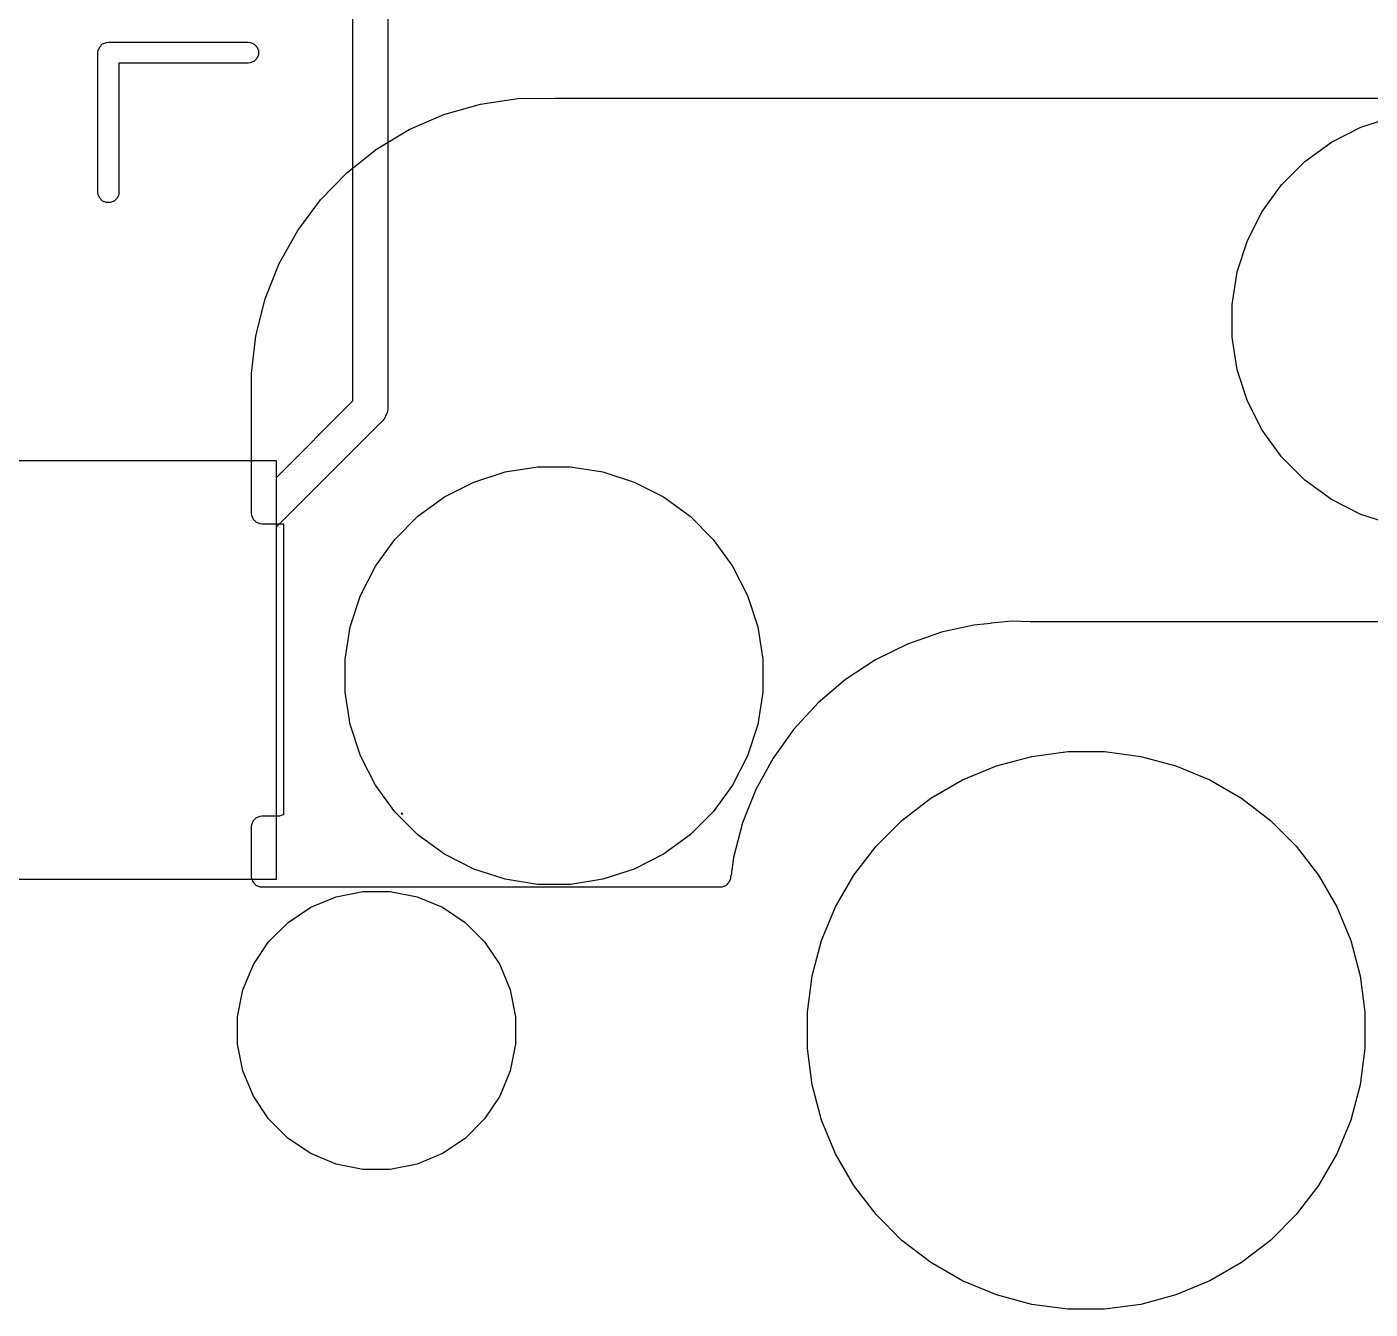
# Model space of a CAD drawing. Header units: millimetres. Extents: x 14 to 286, y -133 to -45.
# Drawn here: x 238.61 to 248.22, y -97.14 to -87.96 of the extents above; entities that cross this region are included whole.
import ezdxf

# ---------------------------------------------------------------- set-up
doc = ezdxf.new("R2010")
doc.units = ezdxf.units.MM
for name, color, linetype, true_color in [('B.Cu', 153, 'CONTINUOUS', 0x4d7fc4), ('B.Mask', 4, 'CONTINUOUS', 0x02ffee), ('B.Paste', 132, 'CONTINUOUS', 0x00c2c2), ('B.Silkscreen', 31, 'CONTINUOUS', 0xe8b2a7), ('F.Mask', 201, 'CONTINUOUS', 0xd864ff), ('F.Silkscreen', 41, 'CONTINUOUS', 0xf2eda1), ('User.Drawings', 9, 'CONTINUOUS', 0xc2c2c2)]:
    doc.layers.add(name, color=color, linetype=linetype, true_color=true_color)

msp = doc.modelspace()

# ---------------------------------------------------------------- linework, layer by layer
at = {"layer": 'B.Cu', "linetype": 'CONTINUOUS'}
for p, q in [((240.94, -90.633223), (240.94, -75.06)), ((241.19, -75.06), (241.19, -90.685)), ((240.39, -91.183223), (240.94, -90.633223)), ((241.19, -90.685), (241.187598, -90.709386)), ((241.153388, -90.773389), (240.39, -91.536776)), ((241.168933, -90.754447), (241.153388, -90.773389)), ((241.168934, -90.754446), (241.168933, -90.754447)), ((241.184344, -90.717242), (241.168934, -90.754446)), ((241.187598, -90.709387), (241.184344, -90.717242)), ((241.187598, -90.709386), (241.187598, -90.709387)), ((237.09, -91.06), (240.39, -91.06)), ((240.39, -91.06), (240.39, -91.183223)), ((240.39, -91.536776), (240.39, -94.06)), ((240.39, -94.06), (237.09, -94.06))]:
    msp.add_line(p, q, dxfattribs=at)
at = {"layer": 'B.Mask', "linetype": 'CONTINUOUS'}
for p, q in [((248.155975, -88.674181), (248.379832, -88.601445)), ((247.946252, -88.78104), (248.155975, -88.674181)), ((247.755828, -88.919391), (247.946252, -88.78104)), ((247.589391, -89.085828), (247.755828, -88.919391)), ((247.45104, -89.276252), (247.589391, -89.085828)), ((247.344181, -89.485975), (247.45104, -89.276252)), ((247.271445, -89.709832), (247.344181, -89.485975)), ((247.234624, -89.942311), (247.271445, -89.709832)), ((247.234624, -90.177689), (247.234624, -89.942311)), ((247.271445, -90.410168), (247.234624, -90.177689)), ((247.344181, -90.634025), (247.271445, -90.410168)), ((247.45104, -90.843748), (247.344181, -90.634025)), ((247.589391, -91.034172), (247.45104, -90.843748)), ((237.09, -91.06), (240.39, -91.06)), ((240.39, -91.06), (240.39, -94.06)), ((247.755828, -91.200609), (247.589391, -91.034172)), ((241.805975, -91.214181), (242.029832, -91.141445)), ((242.029832, -91.141445), (242.262311, -91.104624)), ((242.262311, -91.104624), (242.497689, -91.104624)), ((242.497689, -91.104624), (242.730168, -91.141445)), ((242.730168, -91.141445), (242.954025, -91.214181)), ((241.596252, -91.32104), (241.805975, -91.214181)), ((242.954025, -91.214181), (243.163748, -91.32104)), ((247.946252, -91.33896), (247.755828, -91.200609)), ((241.405828, -91.459391), (241.596252, -91.32104)), ((243.163748, -91.32104), (243.354172, -91.459391)), ((248.155975, -91.445819), (247.946252, -91.33896)), ((248.379832, -91.518555), (248.155975, -91.445819)), ((241.239391, -91.625828), (241.405828, -91.459391)), ((243.354172, -91.459391), (243.520609, -91.625828)), ((241.10104, -91.816252), (241.239391, -91.625828)), ((243.520609, -91.625828), (243.65896, -91.816252)), ((240.994181, -92.025975), (241.10104, -91.816252)), ((243.65896, -91.816252), (243.765819, -92.025975)), ((240.921445, -92.249832), (240.994181, -92.025975)), ((243.765819, -92.025975), (243.838555, -92.249832)), ((240.884624, -92.482311), (240.921445, -92.249832)), ((243.838555, -92.249832), (243.875376, -92.482311)), ((240.884624, -92.717689), (240.884624, -92.482311)), ((243.875376, -92.482311), (243.875376, -92.717689)), ((240.921445, -92.950168), (240.884624, -92.717689)), ((243.875376, -92.717689), (243.838555, -92.950168)), ((240.994181, -93.174025), (240.921445, -92.950168)), ((243.838555, -92.950168), (243.765819, -93.174025)), ((241.10104, -93.383748), (240.994181, -93.174025)), ((243.765819, -93.174025), (243.65896, -93.383748)), ((245.547121, -93.24614), (245.799819, -93.178429)), ((245.799819, -93.178429), (246.059194, -93.144282)), ((246.059194, -93.144282), (246.320806, -93.144282)), ((246.320806, -93.144282), (246.580181, -93.178429)), ((246.580181, -93.178429), (246.832879, -93.24614)), ((245.305423, -93.346255), (245.547121, -93.24614)), ((246.832879, -93.24614), (247.074577, -93.346255)), ((245.07886, -93.477061), (245.305423, -93.346255)), ((247.074577, -93.346255), (247.30114, -93.477061)), ((241.239391, -93.574172), (241.10104, -93.383748)), ((243.65896, -93.383748), (243.520609, -93.574172)), ((244.871308, -93.63632), (245.07886, -93.477061)), ((247.30114, -93.477061), (247.508692, -93.63632)), ((241.405828, -93.740609), (241.239391, -93.574172)), ((243.520609, -93.574172), (243.354172, -93.740609)), ((244.68632, -93.821308), (244.871308, -93.63632)), ((247.508692, -93.63632), (247.69368, -93.821308)), ((241.596252, -93.87896), (241.405828, -93.740609)), ((243.354172, -93.740609), (243.163748, -93.87896)), ((244.527061, -94.02886), (244.68632, -93.821308)), ((247.69368, -93.821308), (247.852939, -94.02886)), ((241.805975, -93.985819), (241.596252, -93.87896)), ((243.163748, -93.87896), (242.954025, -93.985819)), ((242.029832, -94.058555), (241.805975, -93.985819)), ((242.954025, -93.985819), (242.730168, -94.058555)), ((244.396255, -94.255423), (244.527061, -94.02886)), ((247.852939, -94.02886), (247.983745, -94.255423)), ((240.39, -94.06), (237.09, -94.06)), ((240.819715, -94.18306), (241.011983, -94.144815)), ((241.011983, -94.144815), (241.208017, -94.144815)), ((241.208017, -94.144815), (241.400285, -94.18306)), ((242.262311, -94.095376), (242.029832, -94.058555)), ((242.497689, -94.095376), (242.262311, -94.095376)), ((242.730168, -94.058555), (242.497689, -94.095376)), ((240.638603, -94.258079), (240.819715, -94.18306)), ((241.400285, -94.18306), (241.581397, -94.258079)), ((240.475607, -94.36699), (240.638603, -94.258079)), ((241.581397, -94.258079), (241.744393, -94.36699)), ((244.29614, -94.497121), (244.396255, -94.255423)), ((247.983745, -94.255423), (248.08386, -94.497121)), ((240.33699, -94.505607), (240.475607, -94.36699)), ((241.744393, -94.36699), (241.88301, -94.505607)), ((240.228079, -94.668603), (240.33699, -94.505607)), ((241.88301, -94.505607), (241.991921, -94.668603)), ((244.228429, -94.749819), (244.29614, -94.497121)), ((248.08386, -94.497121), (248.151571, -94.749819)), ((240.15306, -94.849715), (240.228079, -94.668603)), ((241.991921, -94.668603), (242.06694, -94.849715)), ((244.194282, -95.009194), (244.228429, -94.749819)), ((248.151571, -94.749819), (248.185718, -95.009194)), ((240.114815, -95.041983), (240.15306, -94.849715)), ((242.06694, -94.849715), (242.105185, -95.041983)), ((244.194282, -95.270806), (244.194282, -95.009194)), ((248.185718, -95.009194), (248.185718, -95.270806)), ((240.114815, -95.238017), (240.114815, -95.041983)), ((242.105185, -95.041983), (242.105185, -95.238017)), ((240.15306, -95.430285), (240.114815, -95.238017)), ((242.105185, -95.238017), (242.06694, -95.430285)), ((244.228429, -95.530181), (244.194282, -95.270806)), ((248.185718, -95.270806), (248.151571, -95.530181)), ((240.228079, -95.611397), (240.15306, -95.430285)), ((242.06694, -95.430285), (241.991921, -95.611397)), ((244.29614, -95.782879), (244.228429, -95.530181)), ((248.151571, -95.530181), (248.08386, -95.782879)), ((240.33699, -95.774393), (240.228079, -95.611397)), ((241.991921, -95.611397), (241.88301, -95.774393)), ((240.475607, -95.91301), (240.33699, -95.774393)), ((241.88301, -95.774393), (241.744393, -95.91301)), ((244.396255, -96.024577), (244.29614, -95.782879)), ((248.08386, -95.782879), (247.983745, -96.024577)), ((240.638603, -96.021921), (240.475607, -95.91301)), ((241.744393, -95.91301), (241.581397, -96.021921)), ((240.819715, -96.09694), (240.638603, -96.021921)), ((241.581397, -96.021921), (241.400285, -96.09694)), ((244.527061, -96.25114), (244.396255, -96.024577)), ((247.983745, -96.024577), (247.852939, -96.25114)), ((241.011983, -96.135185), (240.819715, -96.09694)), ((241.208017, -96.135185), (241.011983, -96.135185)), ((241.400285, -96.09694), (241.208017, -96.135185)), ((244.68632, -96.458692), (244.527061, -96.25114)), ((247.852939, -96.25114), (247.69368, -96.458692)), ((244.871308, -96.64368), (244.68632, -96.458692)), ((247.69368, -96.458692), (247.508692, -96.64368)), ((245.07886, -96.802939), (244.871308, -96.64368)), ((247.508692, -96.64368), (247.30114, -96.802939)), ((245.305423, -96.933745), (245.07886, -96.802939)), ((247.30114, -96.802939), (247.074577, -96.933745)), ((245.547121, -97.03386), (245.305423, -96.933745)), ((247.074577, -96.933745), (246.832879, -97.03386)), ((245.799819, -97.101571), (245.547121, -97.03386)), ((246.832879, -97.03386), (246.580181, -97.101571)), ((246.059194, -97.135718), (245.799819, -97.101571)), ((246.580181, -97.101571), (246.320806, -97.135718)), ((246.320806, -97.135718), (246.059194, -97.135718))]:
    msp.add_line(p, q, dxfattribs=at)
at = {"layer": 'B.Paste', "linetype": 'CONTINUOUS'}
for p, q in [((237.09, -91.06), (240.39, -91.06)), ((240.39, -91.06), (240.39, -94.06)), ((240.39, -94.06), (237.09, -94.06))]:
    msp.add_line(p, q, dxfattribs=at)
at = {"layer": 'B.Silkscreen', "linetype": 'CONTINUOUS'}
for p, q in [((241.853184, -88.508943), (242.122027, -88.469303)), ((242.122027, -88.469303), (242.388167, -88.46518)), ((242.388167, -88.46518), (242.389999, -88.465)), ((242.389999, -88.465), (250.79, -88.465)), ((241.591815, -88.583335), (241.853184, -88.508943)), ((241.342392, -88.691206), (241.591815, -88.583335)), ((241.109183, -88.83071), (241.342392, -88.691206)), ((240.896177, -88.999461), (241.109183, -88.83071)), ((240.707021, -89.194571), (240.896177, -88.999461)), ((240.54495, -89.412701), (240.707021, -89.194571)), ((240.412737, -89.65012), (240.54495, -89.412701)), ((240.312645, -89.902765), (240.412737, -89.65012)), ((240.246386, -90.166314), (240.312645, -89.902765)), ((240.215094, -90.436256), (240.246386, -90.166314)), ((240.215, -90.44), (240.215295, -90.437)), ((240.215, -91.44), (240.215, -90.44)), ((240.215295, -90.437), (240.215094, -90.436256)), ((240.216441, -91.454632), (240.215, -91.44)), ((240.22764, -91.481668), (240.216441, -91.454632)), ((240.248332, -91.50236), (240.22764, -91.481668)), ((240.275368, -91.513559), (240.248332, -91.50236)), ((240.29, -91.515), (240.275368, -91.513559)), ((240.445, -91.515), (240.29, -91.515)), ((240.445, -93.594432), (240.445, -91.515)), ((245.509241, -92.224969), (245.504891, -92.226621)), ((245.659615, -92.211062), (245.509241, -92.224969)), ((245.787754, -92.214966), (245.659615, -92.211062)), ((245.788233, -92.214826), (245.787754, -92.214966)), ((245.79, -92.215), (245.788233, -92.214826)), ((250.79, -92.215), (245.79, -92.215)), ((245.153778, -92.289227), (244.911765, -92.373904)), ((245.385968, -92.238667), (245.153778, -92.289227)), ((245.504891, -92.226621), (245.385968, -92.238667)), ((244.911765, -92.373904), (244.681876, -92.487444)), ((244.681876, -92.487444), (244.467538, -92.628154)), ((244.467538, -92.628154), (244.271946, -92.793936)), ((244.271946, -92.793936), (244.098015, -92.982319)), ((244.098015, -92.982319), (243.948338, -93.190495)), ((243.948338, -93.190495), (243.825148, -93.415361)), ((243.825148, -93.415361), (243.73028, -93.653563)), ((240.215, -93.68), (240.216441, -93.665368)), ((240.216441, -93.665368), (240.22764, -93.638332)), ((240.22764, -93.638332), (240.248332, -93.61764)), ((240.248332, -93.61764), (240.275368, -93.606441)), ((240.275368, -93.606441), (240.29, -93.605)), ((240.29, -93.605), (240.416612, -93.605)), ((240.416612, -93.605), (240.441227, -93.594804)), ((240.441227, -93.594804), (240.445, -93.594432)), ((241.28706, -93.584848), (241.286723, -93.59)), ((241.286723, -93.59), (241.297172, -93.59)), ((241.297172, -93.59), (241.28706, -93.584848)), ((243.73028, -93.653563), (243.665149, -93.901551)), ((240.215, -94.04), (240.215, -93.68)), ((243.665149, -93.901551), (243.648003, -94.028598)), ((240.216441, -94.054632), (240.215, -94.04)), ((243.648003, -94.028598), (243.643559, -94.037825)), ((243.643559, -94.037825), (243.643559, -94.054632)), ((240.22764, -94.081668), (240.216441, -94.054632)), ((240.248332, -94.10236), (240.22764, -94.081668)), ((240.275368, -94.113559), (240.248332, -94.10236)), ((240.29, -94.115), (240.275368, -94.113559)), ((243.57, -94.115), (240.29, -94.115)), ((243.584632, -94.113559), (243.57, -94.115)), ((243.611668, -94.10236), (243.584632, -94.113559)), ((243.63236, -94.081668), (243.611668, -94.10236)), ((243.643559, -94.054632), (243.63236, -94.081668))]:
    msp.add_line(p, q, dxfattribs=at)
at = {"layer": 'F.Mask', "linetype": 'CONTINUOUS'}
for p, q in [((248.155975, -88.674181), (248.379832, -88.601445)), ((247.946252, -88.78104), (248.155975, -88.674181)), ((247.755828, -88.919391), (247.946252, -88.78104)), ((247.589391, -89.085828), (247.755828, -88.919391)), ((247.45104, -89.276252), (247.589391, -89.085828)), ((247.344181, -89.485975), (247.45104, -89.276252)), ((247.271445, -89.709832), (247.344181, -89.485975)), ((247.234624, -89.942311), (247.271445, -89.709832)), ((247.234624, -90.177689), (247.234624, -89.942311)), ((247.271445, -90.410168), (247.234624, -90.177689)), ((247.344181, -90.634025), (247.271445, -90.410168)), ((247.45104, -90.843748), (247.344181, -90.634025)), ((247.589391, -91.034172), (247.45104, -90.843748)), ((247.755828, -91.200609), (247.589391, -91.034172)), ((241.805975, -91.214181), (242.029832, -91.141445)), ((242.029832, -91.141445), (242.262311, -91.104624)), ((242.262311, -91.104624), (242.497689, -91.104624)), ((242.497689, -91.104624), (242.730168, -91.141445)), ((242.730168, -91.141445), (242.954025, -91.214181)), ((241.596252, -91.32104), (241.805975, -91.214181)), ((242.954025, -91.214181), (243.163748, -91.32104)), ((247.946252, -91.33896), (247.755828, -91.200609)), ((241.405828, -91.459391), (241.596252, -91.32104)), ((243.163748, -91.32104), (243.354172, -91.459391)), ((248.155975, -91.445819), (247.946252, -91.33896)), ((248.379832, -91.518555), (248.155975, -91.445819)), ((241.239391, -91.625828), (241.405828, -91.459391)), ((243.354172, -91.459391), (243.520609, -91.625828)), ((241.10104, -91.816252), (241.239391, -91.625828)), ((243.520609, -91.625828), (243.65896, -91.816252)), ((240.994181, -92.025975), (241.10104, -91.816252)), ((243.65896, -91.816252), (243.765819, -92.025975)), ((240.921445, -92.249832), (240.994181, -92.025975)), ((243.765819, -92.025975), (243.838555, -92.249832)), ((240.884624, -92.482311), (240.921445, -92.249832)), ((243.838555, -92.249832), (243.875376, -92.482311)), ((240.884624, -92.717689), (240.884624, -92.482311)), ((243.875376, -92.482311), (243.875376, -92.717689)), ((240.921445, -92.950168), (240.884624, -92.717689)), ((243.875376, -92.717689), (243.838555, -92.950168)), ((240.994181, -93.174025), (240.921445, -92.950168)), ((243.838555, -92.950168), (243.765819, -93.174025)), ((241.10104, -93.383748), (240.994181, -93.174025)), ((243.765819, -93.174025), (243.65896, -93.383748)), ((245.547121, -93.24614), (245.799819, -93.178429)), ((245.799819, -93.178429), (246.059194, -93.144282)), ((246.059194, -93.144282), (246.320806, -93.144282)), ((246.320806, -93.144282), (246.580181, -93.178429)), ((246.580181, -93.178429), (246.832879, -93.24614)), ((245.305423, -93.346255), (245.547121, -93.24614)), ((246.832879, -93.24614), (247.074577, -93.346255)), ((245.07886, -93.477061), (245.305423, -93.346255)), ((247.074577, -93.346255), (247.30114, -93.477061)), ((241.239391, -93.574172), (241.10104, -93.383748)), ((243.65896, -93.383748), (243.520609, -93.574172)), ((244.871308, -93.63632), (245.07886, -93.477061)), ((247.30114, -93.477061), (247.508692, -93.63632)), ((241.405828, -93.740609), (241.239391, -93.574172)), ((243.520609, -93.574172), (243.354172, -93.740609)), ((244.68632, -93.821308), (244.871308, -93.63632)), ((247.508692, -93.63632), (247.69368, -93.821308)), ((241.596252, -93.87896), (241.405828, -93.740609)), ((243.354172, -93.740609), (243.163748, -93.87896)), ((244.527061, -94.02886), (244.68632, -93.821308)), ((247.69368, -93.821308), (247.852939, -94.02886)), ((241.805975, -93.985819), (241.596252, -93.87896)), ((243.163748, -93.87896), (242.954025, -93.985819)), ((242.029832, -94.058555), (241.805975, -93.985819)), ((242.954025, -93.985819), (242.730168, -94.058555)), ((244.396255, -94.255423), (244.527061, -94.02886)), ((247.852939, -94.02886), (247.983745, -94.255423)), ((240.819715, -94.18306), (241.011983, -94.144815)), ((241.011983, -94.144815), (241.208017, -94.144815)), ((241.208017, -94.144815), (241.400285, -94.18306)), ((242.262311, -94.095376), (242.029832, -94.058555)), ((242.497689, -94.095376), (242.262311, -94.095376)), ((242.730168, -94.058555), (242.497689, -94.095376)), ((240.638603, -94.258079), (240.819715, -94.18306)), ((241.400285, -94.18306), (241.581397, -94.258079)), ((240.475607, -94.36699), (240.638603, -94.258079)), ((241.581397, -94.258079), (241.744393, -94.36699)), ((244.29614, -94.497121), (244.396255, -94.255423)), ((247.983745, -94.255423), (248.08386, -94.497121)), ((240.33699, -94.505607), (240.475607, -94.36699)), ((241.744393, -94.36699), (241.88301, -94.505607)), ((240.228079, -94.668603), (240.33699, -94.505607)), ((241.88301, -94.505607), (241.991921, -94.668603)), ((244.228429, -94.749819), (244.29614, -94.497121)), ((248.08386, -94.497121), (248.151571, -94.749819)), ((240.15306, -94.849715), (240.228079, -94.668603)), ((241.991921, -94.668603), (242.06694, -94.849715)), ((244.194282, -95.009194), (244.228429, -94.749819)), ((248.151571, -94.749819), (248.185718, -95.009194)), ((240.114815, -95.041983), (240.15306, -94.849715)), ((242.06694, -94.849715), (242.105185, -95.041983)), ((244.194282, -95.270806), (244.194282, -95.009194)), ((248.185718, -95.009194), (248.185718, -95.270806)), ((240.114815, -95.238017), (240.114815, -95.041983)), ((242.105185, -95.041983), (242.105185, -95.238017)), ((240.15306, -95.430285), (240.114815, -95.238017)), ((242.105185, -95.238017), (242.06694, -95.430285)), ((244.228429, -95.530181), (244.194282, -95.270806)), ((248.185718, -95.270806), (248.151571, -95.530181)), ((240.228079, -95.611397), (240.15306, -95.430285)), ((242.06694, -95.430285), (241.991921, -95.611397)), ((244.29614, -95.782879), (244.228429, -95.530181)), ((248.151571, -95.530181), (248.08386, -95.782879)), ((240.33699, -95.774393), (240.228079, -95.611397)), ((241.991921, -95.611397), (241.88301, -95.774393)), ((240.475607, -95.91301), (240.33699, -95.774393)), ((241.88301, -95.774393), (241.744393, -95.91301)), ((244.396255, -96.024577), (244.29614, -95.782879)), ((248.08386, -95.782879), (247.983745, -96.024577)), ((240.638603, -96.021921), (240.475607, -95.91301)), ((241.744393, -95.91301), (241.581397, -96.021921)), ((240.819715, -96.09694), (240.638603, -96.021921)), ((241.581397, -96.021921), (241.400285, -96.09694)), ((244.527061, -96.25114), (244.396255, -96.024577)), ((247.983745, -96.024577), (247.852939, -96.25114)), ((241.011983, -96.135185), (240.819715, -96.09694)), ((241.208017, -96.135185), (241.011983, -96.135185)), ((241.400285, -96.09694), (241.208017, -96.135185)), ((244.68632, -96.458692), (244.527061, -96.25114)), ((247.852939, -96.25114), (247.69368, -96.458692)), ((244.871308, -96.64368), (244.68632, -96.458692)), ((247.69368, -96.458692), (247.508692, -96.64368)), ((245.07886, -96.802939), (244.871308, -96.64368)), ((247.508692, -96.64368), (247.30114, -96.802939)), ((245.305423, -96.933745), (245.07886, -96.802939)), ((247.30114, -96.802939), (247.074577, -96.933745)), ((245.547121, -97.03386), (245.305423, -96.933745)), ((247.074577, -96.933745), (246.832879, -97.03386)), ((245.799819, -97.101571), (245.547121, -97.03386)), ((246.832879, -97.03386), (246.580181, -97.101571)), ((246.059194, -97.135718), (245.799819, -97.101571)), ((246.580181, -97.101571), (246.320806, -97.135718)), ((246.320806, -97.135718), (246.059194, -97.135718))]:
    msp.add_line(p, q, dxfattribs=at)
at = {"layer": 'F.Silkscreen', "linetype": 'CONTINUOUS'}
for p, q in [((245.547121, -93.24614), (245.799819, -93.178429)), ((245.799819, -93.178429), (246.059194, -93.144282)), ((246.059194, -93.144282), (246.320806, -93.144282)), ((246.320806, -93.144282), (246.580181, -93.178429)), ((246.580181, -93.178429), (246.832879, -93.24614)), ((245.305423, -93.346255), (245.547121, -93.24614)), ((246.832879, -93.24614), (247.074577, -93.346255)), ((245.07886, -93.477061), (245.305423, -93.346255)), ((247.074577, -93.346255), (247.30114, -93.477061)), ((244.871308, -93.63632), (245.07886, -93.477061)), ((247.30114, -93.477061), (247.508692, -93.63632)), ((244.68632, -93.821308), (244.871308, -93.63632)), ((247.508692, -93.63632), (247.69368, -93.821308)), ((244.527061, -94.02886), (244.68632, -93.821308)), ((247.69368, -93.821308), (247.852939, -94.02886)), ((244.396255, -94.255423), (244.527061, -94.02886)), ((247.852939, -94.02886), (247.983745, -94.255423)), ((240.819715, -94.18306), (241.011983, -94.144815)), ((241.011983, -94.144815), (241.208017, -94.144815)), ((241.208017, -94.144815), (241.400285, -94.18306)), ((240.638603, -94.258079), (240.819715, -94.18306)), ((241.400285, -94.18306), (241.581397, -94.258079)), ((240.475607, -94.36699), (240.638603, -94.258079)), ((241.581397, -94.258079), (241.744393, -94.36699)), ((244.29614, -94.497121), (244.396255, -94.255423)), ((247.983745, -94.255423), (248.08386, -94.497121)), ((240.33699, -94.505607), (240.475607, -94.36699)), ((241.744393, -94.36699), (241.88301, -94.505607)), ((240.228079, -94.668603), (240.33699, -94.505607)), ((241.88301, -94.505607), (241.991921, -94.668603)), ((244.228429, -94.749819), (244.29614, -94.497121)), ((248.08386, -94.497121), (248.151571, -94.749819)), ((240.15306, -94.849715), (240.228079, -94.668603)), ((241.991921, -94.668603), (242.06694, -94.849715)), ((244.194282, -95.009194), (244.228429, -94.749819)), ((248.151571, -94.749819), (248.185718, -95.009194)), ((240.114815, -95.041983), (240.15306, -94.849715)), ((242.06694, -94.849715), (242.105185, -95.041983)), ((244.194282, -95.270806), (244.194282, -95.009194)), ((248.185718, -95.009194), (248.185718, -95.270806)), ((240.114815, -95.238017), (240.114815, -95.041983)), ((242.105185, -95.041983), (242.105185, -95.238017)), ((240.15306, -95.430285), (240.114815, -95.238017)), ((242.105185, -95.238017), (242.06694, -95.430285)), ((244.228429, -95.530181), (244.194282, -95.270806)), ((248.185718, -95.270806), (248.151571, -95.530181)), ((240.228079, -95.611397), (240.15306, -95.430285)), ((242.06694, -95.430285), (241.991921, -95.611397)), ((244.29614, -95.782879), (244.228429, -95.530181)), ((248.151571, -95.530181), (248.08386, -95.782879)), ((240.33699, -95.774393), (240.228079, -95.611397)), ((241.991921, -95.611397), (241.88301, -95.774393)), ((240.475607, -95.91301), (240.33699, -95.774393)), ((241.88301, -95.774393), (241.744393, -95.91301)), ((244.396255, -96.024577), (244.29614, -95.782879)), ((248.08386, -95.782879), (247.983745, -96.024577)), ((240.638603, -96.021921), (240.475607, -95.91301)), ((241.744393, -95.91301), (241.581397, -96.021921)), ((240.819715, -96.09694), (240.638603, -96.021921)), ((241.581397, -96.021921), (241.400285, -96.09694)), ((244.527061, -96.25114), (244.396255, -96.024577)), ((247.983745, -96.024577), (247.852939, -96.25114)), ((241.011983, -96.135185), (240.819715, -96.09694)), ((241.208017, -96.135185), (241.011983, -96.135185)), ((241.400285, -96.09694), (241.208017, -96.135185)), ((244.68632, -96.458692), (244.527061, -96.25114)), ((247.852939, -96.25114), (247.69368, -96.458692)), ((244.871308, -96.64368), (244.68632, -96.458692)), ((247.69368, -96.458692), (247.508692, -96.64368)), ((245.07886, -96.802939), (244.871308, -96.64368)), ((247.508692, -96.64368), (247.30114, -96.802939)), ((245.305423, -96.933745), (245.07886, -96.802939)), ((247.30114, -96.802939), (247.074577, -96.933745)), ((245.547121, -97.03386), (245.305423, -96.933745)), ((247.074577, -96.933745), (246.832879, -97.03386)), ((245.799819, -97.101571), (245.547121, -97.03386)), ((246.832879, -97.03386), (246.580181, -97.101571)), ((246.059194, -97.135718), (245.799819, -97.101571)), ((246.580181, -97.101571), (246.320806, -97.135718)), ((246.320806, -97.135718), (246.059194, -97.135718))]:
    msp.add_line(p, q, dxfattribs=at)
at = {"layer": 'User.Drawings', "linetype": 'CONTINUOUS'}
for p, q in [((239.12764, -88.098332), (239.148332, -88.07764)), ((239.148332, -88.07764), (239.175368, -88.066441)), ((239.175368, -88.066441), (239.19, -88.065)), ((239.19, -88.065), (240.19, -88.065)), ((240.19, -88.065), (240.204632, -88.066441)), ((240.204632, -88.066441), (240.231668, -88.07764)), ((240.231668, -88.07764), (240.25236, -88.098332)), ((239.115, -88.14), (239.116441, -88.125368)), ((239.115, -89.14), (239.115, -88.14)), ((239.116441, -88.125368), (239.12764, -88.098332)), ((240.25236, -88.181668), (240.231668, -88.20236)), ((240.25236, -88.098332), (240.263559, -88.125368)), ((240.263559, -88.154632), (240.25236, -88.181668)), ((240.263559, -88.125368), (240.263559, -88.154632)), ((240.19, -88.215), (239.265, -88.215)), ((239.265, -88.215), (239.265, -89.14)), ((240.204632, -88.213559), (240.19, -88.215)), ((240.231668, -88.20236), (240.204632, -88.213559)), ((239.116441, -89.154632), (239.115, -89.14)), ((239.265, -89.14), (239.263559, -89.154632)), ((239.12764, -89.181668), (239.116441, -89.154632)), ((239.148332, -89.20236), (239.12764, -89.181668)), ((239.175368, -89.213559), (239.148332, -89.20236)), ((239.204632, -89.213559), (239.175368, -89.213559)), ((239.231668, -89.20236), (239.204632, -89.213559)), ((239.25236, -89.181668), (239.231668, -89.20236)), ((239.263559, -89.154632), (239.25236, -89.181668))]:
    msp.add_line(p, q, dxfattribs=at)

doc.saveas('drawing.dxf')
